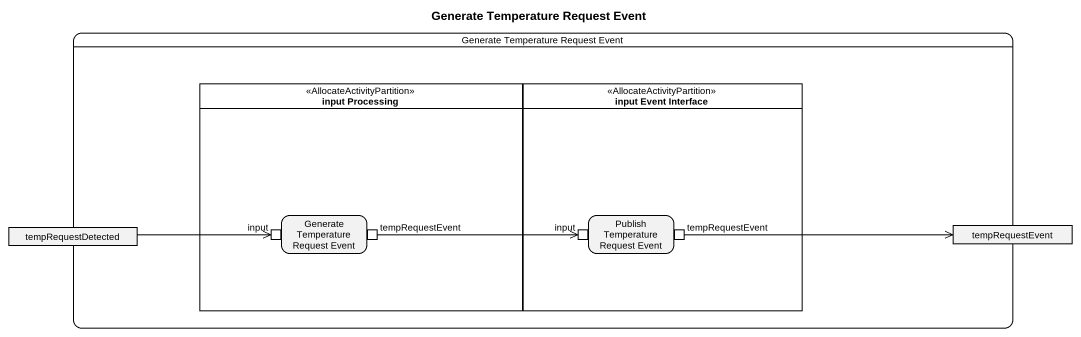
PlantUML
@startuml
title Generate Temperature Request Event
hide empty description
state "Generate Temperature Request Event" as Generate_Temperature {
  state "input Processing" as input_Processing <<AllocateActivityPartition>> {
    state "Generate Temperature Request Event" as Generate_Temperature_2 {
      state input <<inputPin>>
      state tempRequestEvent <<outputPin>>
    }
  }
  state "input Event Interface" as input_Event_Interface <<AllocateActivityPartition>> {
    state "Publish Temperature Request Event" as Publish_Temperature_Request {
      state "input" as input_2 <<inputPin>>
      state "tempRequestEvent" as tempRequestEvent_2 <<outputPin>>
    }
  }
  state tempRequestDetected <<object>>
  state "tempRequestEvent" as tempRequestEvent_3 <<object>>
}
tempRequestDetected -right-> input
tempRequestEvent -right-> input_2
tempRequestEvent_2 -right-> tempRequestEvent_3
@enduml
